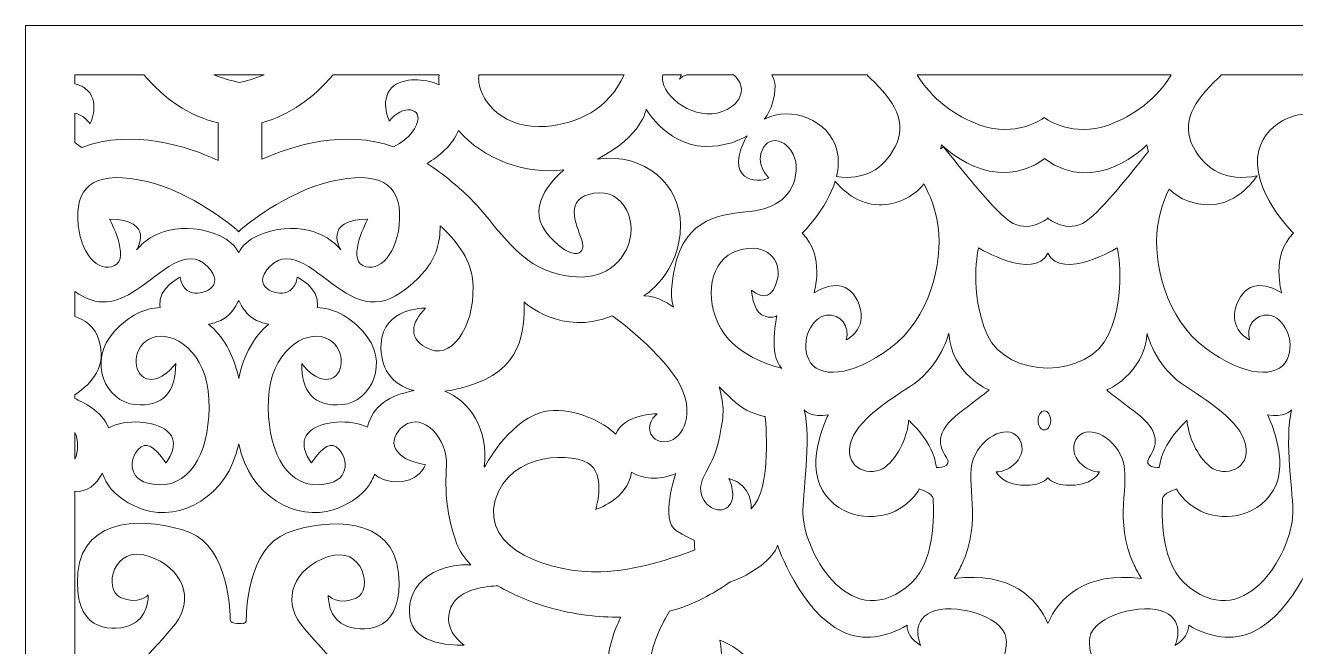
# Model space of a CAD drawing. Header units: centimetres. Extents: x 11.9 to 35.9, y -12.9 to 10.3.
# Drawn here: x 11.9 to 18.74, y 6.97 to 10.31 of the extents above; entities that cross this region are included whole.
import ezdxf

# ---------------------------------------------------------------- set-up
doc = ezdxf.new("R2010")
doc.units = ezdxf.units.CM
doc.header["$MEASUREMENT"] = 0
doc.layers.add('layer 1', color=7, linetype='Continuous')

msp = doc.modelspace()

# ---------------------------------------------------------------- linework, layer by layer
at = {"layer": 'layer 1', "color": 242, "lineweight": 9}
for points, knots in [([(11.89757, 10.312), (11.89757, 10.312), (23.25708, 10.312), (23.25708, 10.312), (23.25708, 10.312), (23.25708, 10.312), (23.25708, -12.93846), (23.25708, -12.93846), (23.25708, -12.93846), (23.25708, -12.93846), (11.89757, -12.93846), (11.89757, -12.93846), (11.89757, -12.93846), (11.89757, -12.93846), (11.89757, 10.312), (11.89757, 10.312)], [0, 0, 0, 0, 0.2, 0.2, 0.2, 0.2, 0.4, 0.4, 0.4, 0.4, 0.6, 0.6, 0.6, 0.6, 1, 1, 1, 1]), ([(12.16329, 10.04628), (12.16329, 10.04628), (12.53603, 10.04628), (12.53603, 10.04628), (12.53603, 10.04628), (12.64604, 9.91672), (12.77666, 9.8262), (12.93523, 9.78711), (12.93523, 9.78711), (12.93523, 9.78711), (12.93523, 9.58543), (12.93523, 9.58543), (12.93523, 9.58543), (12.77065, 9.66095), (12.47483, 9.75902), (12.20217, 9.65487), (12.20217, 9.65487), (12.18966, 9.66222), (12.17633, 9.67115), (12.16329, 9.68177), (12.16329, 9.68177), (12.16329, 9.68177), (12.16329, 9.83996), (12.16329, 9.83996), (12.16329, 9.83996), (12.1915, 9.83354), (12.22274, 9.81464), (12.24655, 9.78239), (12.24655, 9.78239), (12.24655, 9.78239), (12.30636, 9.90967), (12.21961, 9.97328), (12.21961, 9.97328), (12.20468, 9.98426), (12.1853, 9.99246), (12.16329, 9.99765), (12.16329, 9.99765), (12.16329, 9.99765), (12.16329, 10.04628), (12.16329, 10.04628)], [0, 0, 0, 0, 0.0909091, 0.0909091, 0.0909091, 0.0909091, 0.1818182, 0.1818182, 0.1818182, 0.1818182, 0.2727273, 0.2727273, 0.2727273, 0.2727273, 0.3636364, 0.3636364, 0.3636364, 0.3636364, 0.4545455, 0.4545455, 0.4545455, 0.4545455, 0.5454545, 0.5454545, 0.5454545, 0.5454545, 0.6363636, 0.6363636, 0.6363636, 0.6363636, 0.7272727, 0.7272727, 0.7272727, 0.7272727, 0.8181818, 0.8181818, 0.8181818, 0.8181818, 1, 1, 1, 1]), ([(12.91231, 10.04628), (12.91231, 10.04628), (13.18391, 10.04628), (13.18391, 10.04628), (13.18391, 10.04628), (13.1268, 10.02329), (13.08218, 10.01128), (13.05267, 10.00506), (13.05267, 10.00506), (13.0262, 10.00959), (12.97801, 10.0205), (12.91231, 10.04628)], [0, 0, 0, 0, 0.25, 0.25, 0.25, 0.25, 0.5, 0.5, 0.5, 0.5, 1, 1, 1, 1]), ([(13.55459, 10.04628), (13.55459, 10.04628), (14.12597, 10.04628), (14.12597, 10.04628), (14.12597, 10.04628), (14.12425, 10.0295), (14.12398, 10.01176), (14.12539, 9.99305), (14.12539, 9.99305), (14.04201, 10.0307), (13.93637, 10.02645), (13.88441, 9.98832), (13.88441, 9.98832), (13.79765, 9.92467), (13.85747, 9.79738), (13.85747, 9.79738), (13.85747, 9.79738), (13.92332, 9.88647), (14.04595, 9.87379), (14.00408, 9.77703), (14.00408, 9.77703), (13.97752, 9.71564), (13.91966, 9.67781), (13.88089, 9.65837), (13.88089, 9.65837), (13.61784, 9.75415), (13.33508, 9.66492), (13.17026, 9.59128), (13.17026, 9.59128), (13.17026, 9.59128), (13.17026, 9.78842), (13.17026, 9.78842), (13.17026, 9.78842), (13.3222, 9.83008), (13.44811, 9.91982), (13.55459, 10.04628)], [0, 0, 0, 0, 0.1, 0.1, 0.1, 0.1, 0.2, 0.2, 0.2, 0.2, 0.3, 0.3, 0.3, 0.3, 0.4, 0.4, 0.4, 0.4, 0.5, 0.5, 0.5, 0.5, 0.6, 0.6, 0.6, 0.6, 0.7, 0.7, 0.7, 0.7, 0.8, 0.8, 0.8, 0.8, 1, 1, 1, 1]), ([(14.34027, 10.04628), (14.34027, 10.04628), (15.12174, 10.04628), (15.12174, 10.04628), (15.12174, 10.04628), (15.03726, 9.85738), (14.86933, 9.78248), (14.70141, 9.76875), (14.70141, 9.76875), (14.47494, 9.75017), (14.35301, 9.89848), (14.33996, 10.00595), (14.33996, 10.00595), (14.33822, 10.02036), (14.33836, 10.03385), (14.34027, 10.04628)], [0, 0, 0, 0, 0.2, 0.2, 0.2, 0.2, 0.4, 0.4, 0.4, 0.4, 0.6, 0.6, 0.6, 0.6, 1, 1, 1, 1]), ([(15.3298, 10.04628), (15.3298, 10.04628), (15.43137, 10.04628), (15.43137, 10.04628), (15.43137, 10.04628), (15.42737, 10.03872), (15.42346, 10.03085), (15.41966, 10.02265), (15.41966, 10.02265), (15.41966, 10.02265), (15.42848, 10.03387), (15.45741, 10.04628), (15.45741, 10.04628), (15.45741, 10.04628), (15.71192, 10.04628), (15.71192, 10.04628), (15.71192, 10.04628), (15.77132, 9.99954), (15.77324, 9.91011), (15.67734, 9.85959), (15.67734, 9.85959), (15.53857, 9.78647), (15.35357, 9.89892), (15.33047, 10.0086), (15.33047, 10.0086), (15.3281, 10.01984), (15.32811, 10.03244), (15.3298, 10.04628)], [0, 0, 0, 0, 0.125, 0.125, 0.125, 0.125, 0.25, 0.25, 0.25, 0.25, 0.375, 0.375, 0.375, 0.375, 0.5, 0.5, 0.5, 0.5, 0.625, 0.625, 0.625, 0.625, 0.75, 0.75, 0.75, 0.75, 1, 1, 1, 1]), ([(15.91825, 10.04628), (15.91825, 10.04628), (16.43051, 10.04628), (16.43051, 10.04628), (16.43051, 10.04628), (16.43672, 10.03877), (16.44309, 10.03194), (16.44967, 10.0259), (16.44967, 10.0259), (16.57581, 9.90997), (16.65144, 9.78545), (16.58083, 9.65666), (16.58083, 9.65666), (16.51427, 9.53522), (16.41627, 9.47873), (16.26577, 9.49785), (16.26577, 9.49785), (16.2772, 9.54478), (16.27985, 9.59349), (16.26771, 9.64105), (16.26771, 9.64105), (16.22664, 9.80247), (16.0224, 9.88213), (15.87908, 9.8073), (15.87908, 9.8073), (15.91715, 9.8622), (15.93502, 9.92591), (15.93502, 9.98609), (15.93502, 9.98609), (15.93502, 10.00485), (15.92904, 10.02546), (15.91825, 10.04628)], [0, 0, 0, 0, 0.1111111, 0.1111111, 0.1111111, 0.1111111, 0.2222222, 0.2222222, 0.2222222, 0.2222222, 0.3333333, 0.3333333, 0.3333333, 0.3333333, 0.4444444, 0.4444444, 0.4444444, 0.4444444, 0.5555556, 0.5555556, 0.5555556, 0.5555556, 0.6666667, 0.6666667, 0.6666667, 0.6666667, 0.7777778, 0.7777778, 0.7777778, 0.7777778, 1, 1, 1, 1]), ([(16.70105, 10.04628), (16.70105, 10.04628), (18.06813, 10.04628), (18.06813, 10.04628), (18.06813, 10.04628), (17.99407, 9.91934), (17.86561, 9.82392), (17.73059, 9.77587), (17.73059, 9.77587), (17.53881, 9.70762), (17.39987, 9.80484), (17.38527, 9.8157), (17.38527, 9.8157), (17.38527, 9.8157), (17.38397, 9.81572), (17.38397, 9.81572), (17.38397, 9.81572), (17.36958, 9.80508), (17.23056, 9.70759), (17.03862, 9.77587), (17.03862, 9.77587), (16.90358, 9.82392), (16.77509, 9.91934), (16.70105, 10.04628)], [0, 0, 0, 0, 0.1428571, 0.1428571, 0.1428571, 0.1428571, 0.2857143, 0.2857143, 0.2857143, 0.2857143, 0.4285714, 0.4285714, 0.4285714, 0.4285714, 0.5714286, 0.5714286, 0.5714286, 0.5714286, 0.7142857, 0.7142857, 0.7142857, 0.7142857, 1, 1, 1, 1]), ([(18.33867, 10.04628), (18.33867, 10.04628), (18.89062, 10.04628), (18.89062, 10.04628), (18.89062, 10.04628), (18.87984, 10.02545), (18.87385, 10.00485), (18.87385, 9.98609), (18.87385, 9.98609), (18.87385, 9.92591), (18.89172, 9.8622), (18.92984, 9.8073), (18.92984, 9.8073), (18.78648, 9.88213), (18.58228, 9.80247), (18.54115, 9.64105), (18.54115, 9.64105), (18.48703, 9.42845), (18.72775, 9.1934), (18.72775, 9.1934), (18.72775, 9.1934), (18.60306, 9.07366), (18.66382, 8.87228), (18.66382, 8.87228), (18.66382, 8.87228), (18.5775, 8.9267), (18.46883, 8.94032), (18.42086, 8.80701), (18.42086, 8.80701), (18.3729, 8.67366), (18.49118, 8.61924), (18.49118, 8.61924), (18.49118, 8.61924), (18.46883, 8.68728), (18.51994, 8.76348), (18.59667, 8.7526), (18.59667, 8.7526), (18.67343, 8.74172), (18.74054, 8.61654), (18.69258, 8.5131), (18.69258, 8.5131), (18.64463, 8.40978), (18.46238, 8.41791), (18.25138, 8.57571), (18.25138, 8.57571), (18.04039, 8.73353), (17.96912, 9.03485), (17.99527, 9.22755), (17.99527, 9.22755), (18.00597, 9.30667), (18.03133, 9.37639), (18.05757, 9.43115), (18.05757, 9.43115), (18.11685, 9.37416), (18.19137, 9.34662), (18.27403, 9.34662), (18.27403, 9.34662), (18.43386, 9.34662), (18.53138, 9.50213), (18.53138, 9.50213), (18.53138, 9.50213), (18.36491, 9.47205), (18.259, 9.52791), (18.18837, 9.65666), (18.18837, 9.65666), (18.11775, 9.78545), (18.19341, 9.90997), (18.3195, 10.0259), (18.3195, 10.0259), (18.32608, 10.03194), (18.33246, 10.03877), (18.33867, 10.04628)], [0, 0, 0, 0, 0.0526316, 0.0526316, 0.0526316, 0.0526316, 0.1052632, 0.1052632, 0.1052632, 0.1052632, 0.1578947, 0.1578947, 0.1578947, 0.1578947, 0.2105263, 0.2105263, 0.2105263, 0.2105263, 0.2631579, 0.2631579, 0.2631579, 0.2631579, 0.3157895, 0.3157895, 0.3157895, 0.3157895, 0.3684211, 0.3684211, 0.3684211, 0.3684211, 0.4210526, 0.4210526, 0.4210526, 0.4210526, 0.4736842, 0.4736842, 0.4736842, 0.4736842, 0.5263158, 0.5263158, 0.5263158, 0.5263158, 0.5789474, 0.5789474, 0.5789474, 0.5789474, 0.6315789, 0.6315789, 0.6315789, 0.6315789, 0.6842105, 0.6842105, 0.6842105, 0.6842105, 0.7368421, 0.7368421, 0.7368421, 0.7368421, 0.7894737, 0.7894737, 0.7894737, 0.7894737, 0.8421053, 0.8421053, 0.8421053, 0.8421053, 0.8947368, 0.8947368, 0.8947368, 0.8947368, 1, 1, 1, 1]), ([(15.78477, 9.71835), (15.77872, 9.70857), (15.77316, 9.69816), (15.76817, 9.6871), (15.76817, 9.6871), (15.65991, 9.44972), (15.88054, 9.46744), (15.90137, 9.49221), (15.90137, 9.49221), (15.90137, 9.49221), (15.82198, 9.56654), (15.8724, 9.65451), (15.8724, 9.65451), (15.92284, 9.74253), (16.05905, 9.66526), (16.04895, 9.53003), (16.04895, 9.53003), (16.03888, 9.3948), (15.93798, 9.32611), (15.80179, 9.3111), (15.80179, 9.3111), (15.6656, 9.29606), (15.44341, 9.28671), (15.39348, 8.99972), (15.39348, 8.99972), (15.39348, 8.99972), (15.36182, 8.85872), (15.38735, 8.79614), (15.38735, 8.79614), (15.38735, 8.79614), (15.29787, 8.86144), (15.22751, 8.85597), (15.22751, 8.85597), (15.22751, 8.85597), (15.42576, 8.97478), (15.42576, 9.23786), (15.42576, 9.23786), (15.42576, 9.45331), (15.23478, 9.62823), (14.97851, 9.59245), (14.97851, 9.59245), (15.22148, 9.7185), (15.24145, 9.86138), (15.24145, 9.86138), (15.24145, 9.86138), (15.24145, 9.86138), (15.3634, 9.64273), (15.59855, 9.66127), (15.59855, 9.66127), (15.67405, 9.66719), (15.73576, 9.68804), (15.78477, 9.71835)], [0, 0, 0, 0, 0.0714286, 0.0714286, 0.0714286, 0.0714286, 0.1428571, 0.1428571, 0.1428571, 0.1428571, 0.2142857, 0.2142857, 0.2142857, 0.2142857, 0.2857143, 0.2857143, 0.2857143, 0.2857143, 0.3571429, 0.3571429, 0.3571429, 0.3571429, 0.4285714, 0.4285714, 0.4285714, 0.4285714, 0.5, 0.5, 0.5, 0.5, 0.5714286, 0.5714286, 0.5714286, 0.5714286, 0.6428571, 0.6428571, 0.6428571, 0.6428571, 0.7142857, 0.7142857, 0.7142857, 0.7142857, 0.7857143, 0.7857143, 0.7857143, 0.7857143, 0.8571429, 0.8571429, 0.8571429, 0.8571429, 1, 1, 1, 1]), ([(14.23009, 9.74675), (14.36027, 9.59359), (14.59309, 9.50746), (14.7977, 9.53381), (14.7977, 9.53381), (14.77159, 9.51238), (14.58535, 9.35129), (14.69995, 9.20167), (14.69995, 9.20167), (14.82305, 9.04107), (14.92702, 9.06435), (14.89418, 9.15749), (14.89418, 9.15749), (14.86133, 9.25059), (14.79571, 9.38095), (14.95986, 9.40886), (14.95986, 9.40886), (15.12395, 9.43681), (15.20324, 9.24361), (15.13484, 9.10624), (15.13484, 9.10624), (15.0665, 8.96889), (14.92351, 8.92364), (14.73189, 8.98293), (14.73189, 8.98293), (14.5403, 9.04224), (14.41832, 9.25352), (14.30948, 9.3647), (14.30948, 9.3647), (14.23731, 9.43839), (14.14989, 9.51041), (14.06108, 9.56897), (14.06108, 9.56897), (14.12346, 9.60663), (14.19915, 9.66788), (14.23009, 9.74675)], [0, 0, 0, 0, 0.1, 0.1, 0.1, 0.1, 0.2, 0.2, 0.2, 0.2, 0.3, 0.3, 0.3, 0.3, 0.4, 0.4, 0.4, 0.4, 0.5, 0.5, 0.5, 0.5, 0.6, 0.6, 0.6, 0.6, 0.7, 0.7, 0.7, 0.7, 0.8, 0.8, 0.8, 0.8, 1, 1, 1, 1]), ([(16.82703, 9.64751), (16.82887, 9.65461), (16.83055, 9.6618), (16.83213, 9.66915), (16.83213, 9.66915), (16.83213, 9.66915), (17.1077, 9.38954), (17.38762, 9.59546), (17.38762, 9.59546), (17.38762, 9.59546), (17.38766, 9.59385), (17.38766, 9.59385), (17.38766, 9.59385), (17.66789, 9.38675), (17.93704, 9.66915), (17.93704, 9.66915), (17.93704, 9.66915), (17.93975, 9.65681), (17.94269, 9.64488), (17.94587, 9.63327), (17.94587, 9.63327), (17.88991, 9.5617), (17.72276, 9.35148), (17.62943, 9.27205), (17.62943, 9.27205), (17.52706, 9.18493), (17.42465, 9.25839), (17.40599, 9.27326), (17.40599, 9.27326), (17.40599, 9.27326), (17.40592, 9.27577), (17.40592, 9.27577), (17.40592, 9.27577), (17.40592, 9.27577), (17.40539, 9.2753), (17.40443, 9.2745), (17.40443, 9.2745), (17.40348, 9.2753), (17.40296, 9.27577), (17.40296, 9.27577), (17.40296, 9.27577), (17.40296, 9.27577), (17.40293, 9.27326), (17.40293, 9.27326), (17.40293, 9.27326), (17.38426, 9.2584), (17.28187, 9.1849), (17.17944, 9.27205), (17.17944, 9.27205), (17.06624, 9.36845), (16.84413, 9.65753), (16.84413, 9.65753), (16.84413, 9.65753), (16.84413, 9.65753), (16.82703, 9.64751), (16.82703, 9.64751)], [0, 0, 0, 0, 0.0666667, 0.0666667, 0.0666667, 0.0666667, 0.1333333, 0.1333333, 0.1333333, 0.1333333, 0.2, 0.2, 0.2, 0.2, 0.2666667, 0.2666667, 0.2666667, 0.2666667, 0.3333333, 0.3333333, 0.3333333, 0.3333333, 0.4, 0.4, 0.4, 0.4, 0.4666667, 0.4666667, 0.4666667, 0.4666667, 0.5333333, 0.5333333, 0.5333333, 0.5333333, 0.6, 0.6, 0.6, 0.6, 0.6666667, 0.6666667, 0.6666667, 0.6666667, 0.7333333, 0.7333333, 0.7333333, 0.7333333, 0.8, 0.8, 0.8, 0.8, 0.8666667, 0.8666667, 0.8666667, 0.8666667, 1, 1, 1, 1]), ([(13.0463, 9.08889), (13.06702, 9.12646), (13.09958, 9.15841), (13.14679, 9.17913), (13.14679, 9.17913), (13.34498, 9.26633), (13.52341, 9.19884), (13.59608, 9.10323), (13.59608, 9.10323), (13.59608, 9.10323), (13.49365, 9.26633), (13.74143, 9.26911), (13.74143, 9.26911), (13.74143, 9.26911), (13.6291, 9.06109), (13.71502, 9.01892), (13.71502, 9.01892), (13.80087, 8.97672), (13.90661, 9.08357), (13.91322, 9.27192), (13.91322, 9.27192), (13.91985, 9.46032), (13.80087, 9.5334), (13.53991, 9.47153), (13.53991, 9.47153), (13.29907, 9.41446), (13.08074, 9.23288), (13.04847, 9.2052), (13.04847, 9.2052), (13.04847, 9.2052), (13.04823, 9.20167), (13.04823, 9.20167), (13.04823, 9.20167), (13.04823, 9.20167), (13.04756, 9.20225), (13.0463, 9.20336), (13.0463, 9.20336), (13.04503, 9.20225), (13.04436, 9.20167), (13.04436, 9.20167), (13.04436, 9.20167), (13.04436, 9.20167), (13.04419, 9.2052), (13.04419, 9.2052), (13.04419, 9.2052), (13.01202, 9.2328), (12.79365, 9.41443), (12.55273, 9.47153), (12.55273, 9.47153), (12.29175, 9.5334), (12.17281, 9.46032), (12.1794, 9.27192), (12.1794, 9.27192), (12.18603, 9.08357), (12.29175, 8.97672), (12.37765, 9.01892), (12.37765, 9.01892), (12.46352, 9.06109), (12.35119, 9.26911), (12.35119, 9.26911), (12.35119, 9.26911), (12.59898, 9.26633), (12.49653, 9.10323), (12.49653, 9.10323), (12.49653, 9.10323), (12.56923, 9.19884), (12.74764, 9.26633), (12.94585, 9.17913), (12.94585, 9.17913), (12.99304, 9.15841), (13.02561, 9.12646), (13.0463, 9.08889)], [0, 0, 0, 0, 0.0526316, 0.0526316, 0.0526316, 0.0526316, 0.1052632, 0.1052632, 0.1052632, 0.1052632, 0.1578947, 0.1578947, 0.1578947, 0.1578947, 0.2105263, 0.2105263, 0.2105263, 0.2105263, 0.2631579, 0.2631579, 0.2631579, 0.2631579, 0.3157895, 0.3157895, 0.3157895, 0.3157895, 0.3684211, 0.3684211, 0.3684211, 0.3684211, 0.4210526, 0.4210526, 0.4210526, 0.4210526, 0.4736842, 0.4736842, 0.4736842, 0.4736842, 0.5263158, 0.5263158, 0.5263158, 0.5263158, 0.5789474, 0.5789474, 0.5789474, 0.5789474, 0.6315789, 0.6315789, 0.6315789, 0.6315789, 0.6842105, 0.6842105, 0.6842105, 0.6842105, 0.7368421, 0.7368421, 0.7368421, 0.7368421, 0.7894737, 0.7894737, 0.7894737, 0.7894737, 0.8421053, 0.8421053, 0.8421053, 0.8421053, 0.8947368, 0.8947368, 0.8947368, 0.8947368, 1, 1, 1, 1]), ([(16.25905, 9.47355), (16.2959, 9.42867), (16.37905, 9.34662), (16.49514, 9.34662), (16.49514, 9.34662), (16.59031, 9.34662), (16.67459, 9.38313), (16.73731, 9.4589), (16.73731, 9.4589), (16.76805, 9.40092), (16.80102, 9.32075), (16.81364, 9.22755), (16.81364, 9.22755), (16.83978, 9.03485), (16.76851, 8.73353), (16.55747, 8.57571), (16.55747, 8.57571), (16.34648, 8.41791), (16.16424, 8.40978), (16.11626, 8.5131), (16.11626, 8.5131), (16.06834, 8.61654), (16.13547, 8.74172), (16.2122, 8.7526), (16.2122, 8.7526), (16.28894, 8.76348), (16.3401, 8.68728), (16.3177, 8.61924), (16.3177, 8.61924), (16.3177, 8.61924), (16.43599, 8.67366), (16.38801, 8.80701), (16.38801, 8.80701), (16.3401, 8.94032), (16.2314, 8.9267), (16.14509, 8.87228), (16.14509, 8.87228), (16.14509, 8.87228), (16.2058, 9.07366), (16.08111, 9.1934), (16.08111, 9.1934), (16.08111, 9.1934), (16.21202, 9.32123), (16.25905, 9.47355)], [0, 0, 0, 0, 0.0833333, 0.0833333, 0.0833333, 0.0833333, 0.1666667, 0.1666667, 0.1666667, 0.1666667, 0.25, 0.25, 0.25, 0.25, 0.3333333, 0.3333333, 0.3333333, 0.3333333, 0.4166667, 0.4166667, 0.4166667, 0.4166667, 0.5, 0.5, 0.5, 0.5, 0.5833333, 0.5833333, 0.5833333, 0.5833333, 0.6666667, 0.6666667, 0.6666667, 0.6666667, 0.75, 0.75, 0.75, 0.75, 0.8333333, 0.8333333, 0.8333333, 0.8333333, 1, 1, 1, 1]), ([(14.13191, 9.23267), (14.21074, 9.16097), (14.29214, 9.06167), (14.3051, 8.94959), (14.3051, 8.94959), (14.33124, 8.7235), (14.2093, 8.51594), (14.07864, 8.56781), (14.07864, 8.56781), (13.94798, 8.61971), (13.97849, 8.71608), (14.05251, 8.79024), (14.05251, 8.79024), (14.05251, 8.79024), (13.82171, 8.79392), (13.81298, 8.59749), (13.81298, 8.59749), (13.80743, 8.47208), (13.86622, 8.37632), (13.99094, 8.34654), (13.99094, 8.34654), (13.85608, 8.31872), (13.7707, 8.26868), (13.73966, 8.14949), (13.73966, 8.14949), (13.64613, 8.19456), (13.49792, 8.18347), (13.431, 8.12836), (13.431, 8.12836), (13.35286, 8.06391), (13.43857, 7.95664), (13.43857, 7.95664), (13.43857, 7.95664), (13.50416, 8.0532), (13.54448, 8.0725), (13.58738, 8.02962), (13.58738, 8.02962), (13.63025, 7.98669), (13.66063, 7.84442), (13.4752, 7.83919), (13.4752, 7.83919), (13.28978, 7.83389), (13.19707, 8.04433), (13.20632, 8.29943), (13.20632, 8.29943), (13.2156, 8.55462), (13.40105, 8.67298), (13.51231, 8.63087), (13.51231, 8.63087), (13.62357, 8.58878), (13.62049, 8.43624), (13.54322, 8.4099), (13.54322, 8.4099), (13.46594, 8.38364), (13.38561, 8.49149), (13.38561, 8.49149), (13.38561, 8.49149), (13.38251, 8.34418), (13.45049, 8.25475), (13.60504, 8.27056), (13.60504, 8.27056), (13.75954, 8.28631), (13.8677, 8.49938), (13.71321, 8.66771), (13.71321, 8.66771), (13.63632, 8.75145), (13.55179, 8.78896), (13.46909, 8.79387), (13.46909, 8.79387), (13.46974, 8.79669), (13.47025, 8.79948), (13.47054, 8.80237), (13.47054, 8.80237), (13.48046, 8.90082), (13.36152, 8.95699), (13.36152, 8.95699), (13.36152, 8.95699), (13.36152, 8.95699), (13.35822, 8.89797), (13.30536, 8.87551), (13.30536, 8.87551), (13.2525, 8.85298), (13.10383, 8.90361), (13.21616, 9.01609), (13.21616, 9.01609), (13.3285, 9.12853), (13.46021, 8.97922), (13.59959, 8.88656), (13.59959, 8.88656), (13.73894, 8.79392), (13.86522, 8.78277), (14.04816, 8.99035), (14.04816, 8.99035), (14.10963, 9.06016), (14.1308, 9.14748), (14.13191, 9.23267)], [0, 0, 0, 0, 0.04, 0.04, 0.04, 0.04, 0.08, 0.08, 0.08, 0.08, 0.12, 0.12, 0.12, 0.12, 0.16, 0.16, 0.16, 0.16, 0.2, 0.2, 0.2, 0.2, 0.24, 0.24, 0.24, 0.24, 0.28, 0.28, 0.28, 0.28, 0.32, 0.32, 0.32, 0.32, 0.36, 0.36, 0.36, 0.36, 0.4, 0.4, 0.4, 0.4, 0.44, 0.44, 0.44, 0.44, 0.48, 0.48, 0.48, 0.48, 0.52, 0.52, 0.52, 0.52, 0.56, 0.56, 0.56, 0.56, 0.6, 0.6, 0.6, 0.6, 0.64, 0.64, 0.64, 0.64, 0.68, 0.68, 0.68, 0.68, 0.72, 0.72, 0.72, 0.72, 0.76, 0.76, 0.76, 0.76, 0.8, 0.8, 0.8, 0.8, 0.84, 0.84, 0.84, 0.84, 0.88, 0.88, 0.88, 0.88, 0.92, 0.92, 0.92, 0.92, 1, 1, 1, 1]), ([(12.16329, 8.30281), (12.16329, 8.30281), (12.16329, 8.32335), (12.16329, 8.32335), (12.16329, 8.32335), (12.25832, 8.38749), (12.33709, 8.47467), (12.29365, 8.61792), (12.29365, 8.61792), (12.27068, 8.69368), (12.21438, 8.72901), (12.16329, 8.74535), (12.16329, 8.74535), (12.16329, 8.74535), (12.16329, 8.87971), (12.16329, 8.87971), (12.16329, 8.87971), (12.28657, 8.79238), (12.38597, 8.81537), (12.49305, 8.88656), (12.49305, 8.88656), (12.63243, 8.97922), (12.76416, 9.12853), (12.87645, 9.01609), (12.87645, 9.01609), (12.9888, 8.90361), (12.8401, 8.85298), (12.78726, 8.87551), (12.78726, 8.87551), (12.73444, 8.89797), (12.73112, 8.95699), (12.73112, 8.95699), (12.73112, 8.95699), (12.73112, 8.95699), (12.61219, 8.90082), (12.62209, 8.80237), (12.62209, 8.80237), (12.62239, 8.79948), (12.62287, 8.79669), (12.62352, 8.79387), (12.62352, 8.79387), (12.54088, 8.78896), (12.45631, 8.75145), (12.37944, 8.66771), (12.37944, 8.66771), (12.22494, 8.49938), (12.33307, 8.28631), (12.48762, 8.27056), (12.48762, 8.27056), (12.64214, 8.25475), (12.71011, 8.34418), (12.70702, 8.49149), (12.70702, 8.49149), (12.70702, 8.49149), (12.62669, 8.38364), (12.54942, 8.4099), (12.54942, 8.4099), (12.47216, 8.43624), (12.46906, 8.58878), (12.58034, 8.63087), (12.58034, 8.63087), (12.69159, 8.67298), (12.87701, 8.55462), (12.88629, 8.29943), (12.88629, 8.29943), (12.89556, 8.04433), (12.80285, 7.83389), (12.61739, 7.83919), (12.61739, 7.83919), (12.43196, 7.84442), (12.46238, 7.98669), (12.50527, 8.02962), (12.50527, 8.02962), (12.5481, 8.0725), (12.58846, 8.0532), (12.65407, 7.95664), (12.65407, 7.95664), (12.65407, 7.95664), (12.73982, 8.06391), (12.66162, 8.12836), (12.66162, 8.12836), (12.59308, 8.18481), (12.43913, 8.19506), (12.34617, 8.14602), (12.34617, 8.14602), (12.30892, 8.23661), (12.20693, 8.2855), (12.16329, 8.30281)], [0, 0, 0, 0, 0.0434783, 0.0434783, 0.0434783, 0.0434783, 0.0869565, 0.0869565, 0.0869565, 0.0869565, 0.1304348, 0.1304348, 0.1304348, 0.1304348, 0.173913, 0.173913, 0.173913, 0.173913, 0.2173913, 0.2173913, 0.2173913, 0.2173913, 0.2608696, 0.2608696, 0.2608696, 0.2608696, 0.3043478, 0.3043478, 0.3043478, 0.3043478, 0.3478261, 0.3478261, 0.3478261, 0.3478261, 0.3913043, 0.3913043, 0.3913043, 0.3913043, 0.4347826, 0.4347826, 0.4347826, 0.4347826, 0.4782609, 0.4782609, 0.4782609, 0.4782609, 0.5217391, 0.5217391, 0.5217391, 0.5217391, 0.5652174, 0.5652174, 0.5652174, 0.5652174, 0.6086957, 0.6086957, 0.6086957, 0.6086957, 0.6521739, 0.6521739, 0.6521739, 0.6521739, 0.6956522, 0.6956522, 0.6956522, 0.6956522, 0.7391304, 0.7391304, 0.7391304, 0.7391304, 0.7826087, 0.7826087, 0.7826087, 0.7826087, 0.826087, 0.826087, 0.826087, 0.826087, 0.8695652, 0.8695652, 0.8695652, 0.8695652, 0.9130435, 0.9130435, 0.9130435, 0.9130435, 1, 1, 1, 1]), ([(15.94523, 8.74859), (15.94523, 8.74859), (15.89739, 8.53728), (15.97219, 8.46599), (15.97219, 8.46599), (15.97219, 8.46599), (15.73588, 8.51693), (15.64317, 8.67986), (15.64317, 8.67986), (15.55039, 8.84278), (15.58034, 9.05153), (15.73588, 9.09992), (15.73588, 9.09992), (15.89139, 9.14825), (15.97219, 9.04644), (15.94825, 8.94715), (15.94825, 8.94715), (15.9243, 8.84784), (15.87643, 8.83517), (15.80761, 8.88607), (15.80761, 8.88607), (15.80761, 8.88607), (15.81663, 8.77916), (15.86446, 8.75368), (15.86446, 8.75368), (15.91233, 8.72824), (15.94523, 8.74859), (15.94523, 8.74859)], [0, 0, 0, 0, 0.125, 0.125, 0.125, 0.125, 0.25, 0.25, 0.25, 0.25, 0.375, 0.375, 0.375, 0.375, 0.5, 0.5, 0.5, 0.5, 0.625, 0.625, 0.625, 0.625, 0.75, 0.75, 0.75, 0.75, 1, 1, 1, 1]), ([(17.73137, 8.64829), (17.83259, 8.87505), (17.77823, 9.11449), (17.77823, 9.11449), (17.77823, 9.11449), (17.77823, 9.11449), (17.48084, 8.9352), (17.40443, 9.08536), (17.40443, 9.08536), (17.32804, 8.9352), (17.03066, 9.11449), (17.03066, 9.11449), (17.03066, 9.11449), (17.03066, 9.11449), (16.97631, 8.87505), (17.07754, 8.64829), (17.07754, 8.64829), (17.18533, 8.40684), (17.62399, 8.40781), (17.73137, 8.64829)], [0, 0, 0, 0, 0.1666667, 0.1666667, 0.1666667, 0.1666667, 0.3333333, 0.3333333, 0.3333333, 0.3333333, 0.5, 0.5, 0.5, 0.5, 0.6666667, 0.6666667, 0.6666667, 0.6666667, 1, 1, 1, 1]), ([(13.0463, 8.41133), (13.07347, 8.54435), (13.13295, 8.64188), (13.20816, 8.70345), (13.20816, 8.70345), (13.17723, 8.70917), (13.14811, 8.71944), (13.12366, 8.73491), (13.12366, 8.73491), (13.09246, 8.75463), (13.06538, 8.7897), (13.0463, 8.83207), (13.0463, 8.83207), (13.02724, 8.7897), (13.00016, 8.75463), (12.96898, 8.73491), (12.96898, 8.73491), (12.94453, 8.71944), (12.91539, 8.70917), (12.88449, 8.70345), (12.88449, 8.70345), (12.95966, 8.64188), (13.01912, 8.54435), (13.0463, 8.41133)], [0, 0, 0, 0, 0.1428571, 0.1428571, 0.1428571, 0.1428571, 0.2857143, 0.2857143, 0.2857143, 0.2857143, 0.4285714, 0.4285714, 0.4285714, 0.4285714, 0.5714286, 0.5714286, 0.5714286, 0.5714286, 0.7142857, 0.7142857, 0.7142857, 0.7142857, 1, 1, 1, 1]), ([(14.15617, 8.3424), (14.19051, 8.3471), (14.22746, 8.3549), (14.26704, 8.36615), (14.26704, 8.36615), (14.58062, 8.4551), (14.58383, 8.66793), (14.58383, 8.82357), (14.58383, 8.82357), (14.58383, 8.82357), (14.78416, 8.63452), (15.05856, 8.74942), (15.05856, 8.74942), (15.05856, 8.74942), (15.34265, 8.54196), (15.42702, 8.3689), (15.42702, 8.3689), (15.51144, 8.19588), (15.42152, 8.07074), (15.3401, 8.07074), (15.3401, 8.07074), (15.25872, 8.07074), (15.22759, 8.1584), (15.29939, 8.22149), (15.29939, 8.22149), (15.29939, 8.22149), (15.11688, 8.21972), (15.07759, 8.11231), (15.07759, 8.11231), (14.97054, 8.21035), (14.78862, 8.26605), (14.66902, 8.22727), (14.66902, 8.22727), (14.49417, 8.17055), (14.3693, 7.9332), (14.3693, 7.9332), (14.3693, 7.9332), (14.39492, 8.13801), (14.28709, 8.2944), (14.15617, 8.3424)], [0, 0, 0, 0, 0.0909091, 0.0909091, 0.0909091, 0.0909091, 0.1818182, 0.1818182, 0.1818182, 0.1818182, 0.2727273, 0.2727273, 0.2727273, 0.2727273, 0.3636364, 0.3636364, 0.3636364, 0.3636364, 0.4545455, 0.4545455, 0.4545455, 0.4545455, 0.5454545, 0.5454545, 0.5454545, 0.5454545, 0.6363636, 0.6363636, 0.6363636, 0.6363636, 0.7272727, 0.7272727, 0.7272727, 0.7272727, 0.8181818, 0.8181818, 0.8181818, 0.8181818, 1, 1, 1, 1]), ([(17.08801, 8.34913), (17.08801, 8.34913), (16.88768, 8.43066), (16.87026, 8.65306), (16.87026, 8.65306), (16.87026, 8.65306), (16.82734, 8.48323), (16.68538, 8.38525), (16.68538, 8.38525), (16.54342, 8.28731), (16.3708, 8.18934), (16.3401, 8.0555), (16.3401, 8.0555), (16.30941, 7.92162), (16.45518, 7.87914), (16.52805, 7.93469), (16.52805, 7.93469), (16.60097, 7.99016), (16.65082, 8.10771), (16.65468, 8.18605), (16.65468, 8.18605), (16.65468, 8.18605), (16.78896, 8.07182), (16.80433, 7.93139), (16.80433, 7.93139), (16.80433, 7.93139), (16.89639, 7.93139), (16.85801, 7.9869), (16.85801, 7.9869), (16.81966, 8.04243), (16.78896, 8.12077), (16.93094, 8.22852), (16.93094, 8.22852), (17.07284, 8.33629), (17.08801, 8.34913), (17.08801, 8.34913)], [0, 0, 0, 0, 0.1, 0.1, 0.1, 0.1, 0.2, 0.2, 0.2, 0.2, 0.3, 0.3, 0.3, 0.3, 0.4, 0.4, 0.4, 0.4, 0.5, 0.5, 0.5, 0.5, 0.6, 0.6, 0.6, 0.6, 0.7, 0.7, 0.7, 0.7, 0.8, 0.8, 0.8, 0.8, 1, 1, 1, 1]), ([(17.72088, 8.34913), (17.72088, 8.34913), (17.92124, 8.43066), (17.93863, 8.65306), (17.93863, 8.65306), (17.93863, 8.65306), (17.98161, 8.48323), (18.12354, 8.38525), (18.12354, 8.38525), (18.26549, 8.28731), (18.43814, 8.18934), (18.46883, 8.0555), (18.46883, 8.0555), (18.4995, 7.92162), (18.35372, 7.87914), (18.28082, 7.93469), (18.28082, 7.93469), (18.20794, 7.99016), (18.15806, 8.10771), (18.15421, 8.18605), (18.15421, 8.18605), (18.15421, 8.18605), (18.01992, 8.07182), (18.00458, 7.93139), (18.00458, 7.93139), (18.00458, 7.93139), (17.9125, 7.93139), (17.95089, 7.9869), (17.95089, 7.9869), (17.98924, 8.04243), (18.01992, 8.12077), (17.878, 8.22852), (17.878, 8.22852), (17.73606, 8.33629), (17.72088, 8.34913), (17.72088, 8.34913)], [0, 0, 0, 0, 0.1, 0.1, 0.1, 0.1, 0.2, 0.2, 0.2, 0.2, 0.3, 0.3, 0.3, 0.3, 0.4, 0.4, 0.4, 0.4, 0.5, 0.5, 0.5, 0.5, 0.6, 0.6, 0.6, 0.6, 0.7, 0.7, 0.7, 0.7, 0.8, 0.8, 0.8, 0.8, 1, 1, 1, 1]), ([(15.88225, 8.20595), (15.88225, 8.20595), (15.92213, 7.81177), (15.80635, 7.70982), (15.80635, 7.70982), (15.80635, 7.70982), (15.81722, 7.8396), (15.68695, 7.87311), (15.68695, 7.87311), (15.68695, 7.87311), (15.73613, 7.76637), (15.68204, 7.72034), (15.68204, 7.72034), (15.62798, 7.67434), (15.54192, 7.73079), (15.53455, 7.80613), (15.53455, 7.80613), (15.52715, 7.88142), (15.60582, 7.94631), (15.63285, 8.08021), (15.63285, 8.08021), (15.65995, 8.21411), (15.66409, 8.25728), (15.63419, 8.36677), (15.63419, 8.36677), (15.63419, 8.36677), (15.71494, 8.28276), (15.76279, 8.25221), (15.76279, 8.25221), (15.81064, 8.22165), (15.88225, 8.20595), (15.88225, 8.20595)], [0, 0, 0, 0, 0.1111111, 0.1111111, 0.1111111, 0.1111111, 0.2222222, 0.2222222, 0.2222222, 0.2222222, 0.3333333, 0.3333333, 0.3333333, 0.3333333, 0.4444444, 0.4444444, 0.4444444, 0.4444444, 0.5555556, 0.5555556, 0.5555556, 0.5555556, 0.6666667, 0.6666667, 0.6666667, 0.6666667, 0.7777778, 0.7777778, 0.7777778, 0.7777778, 1, 1, 1, 1]), ([(12.16329, 6.78386), (12.16329, 6.78386), (12.16329, 7.80465), (12.16329, 7.80465), (12.16329, 7.80465), (12.22733, 7.79621), (12.27875, 7.84083), (12.31296, 7.90133), (12.31296, 7.90133), (12.32061, 7.87391), (12.36172, 7.76241), (12.53703, 7.70498), (12.53703, 7.70498), (12.72886, 7.64221), (12.98832, 7.77133), (13.0463, 8.06028), (13.0463, 8.06028), (13.10427, 7.77133), (13.36379, 7.64221), (13.55556, 7.70498), (13.55556, 7.70498), (13.72142, 7.75931), (13.76724, 7.86201), (13.77815, 7.89618), (13.77815, 7.89618), (13.80425, 7.87278), (13.84024, 7.85901), (13.88634, 7.85523), (13.88634, 7.85523), (14.01539, 7.84456), (14.05288, 7.94736), (14.05288, 7.94736), (14.05288, 7.94736), (13.88214, 7.97215), (13.83222, 8.07845), (13.9363, 8.15641), (13.9363, 8.15641), (14.0404, 8.23433), (14.1736, 8.08199), (14.16532, 7.94379), (14.16532, 7.94379), (14.15696, 7.80562), (14.16532, 7.67098), (14.21938, 7.52566), (14.21938, 7.52566), (14.23445, 7.4853), (14.26079, 7.446), (14.29627, 7.40877), (14.29627, 7.40877), (14.02983, 7.41343), (13.93528, 7.2355), (13.97368, 7.10152), (13.97368, 7.10152), (14.01361, 6.96221), (14.26113, 6.9758), (14.26113, 6.9758), (14.26113, 6.9758), (14.26113, 6.9758), (14.13739, 7.05738), (14.18932, 7.17968), (14.18932, 7.17968), (14.23325, 7.2832), (14.3942, 7.29429), (14.44281, 7.29522), (14.44281, 7.29522), (14.5221, 7.24807), (14.61657, 7.208), (14.71897, 7.17847), (14.71897, 7.17847), (14.8513, 7.14026), (14.98257, 7.12485), (15.10471, 7.12686), (15.10471, 7.12686), (15.06936, 7.05619), (15.02631, 6.94497), (15.03487, 6.83469), (15.03487, 6.83469), (15.04067, 6.7594), (15.08446, 6.6801), (15.15247, 6.61791), (15.15247, 6.61791), (14.98029, 6.74817), (14.78077, 6.7572), (14.6448, 6.69112), (14.6448, 6.69112), (14.58593, 6.66249), (14.5506, 6.62351), (14.53181, 6.58196), (14.53181, 6.58196), (14.4483, 6.69404), (14.254, 6.82047), (14.06536, 6.81463), (14.06536, 6.81463), (13.83637, 6.80753), (13.74061, 6.59494), (13.74061, 6.59494), (13.74061, 6.59494), (13.69901, 6.77209), (13.48669, 6.9528), (13.38258, 7.08746), (13.38258, 7.08746), (13.27849, 7.22209), (13.34094, 7.38864), (13.52832, 7.45246), (13.52832, 7.45246), (13.71566, 7.51623), (13.77396, 7.27173), (13.6782, 7.22916), (13.6782, 7.22916), (13.58248, 7.18666), (13.52832, 7.24338), (13.52832, 7.24338), (13.52832, 7.24338), (13.52832, 7.24338), (13.52416, 7.11225), (13.63239, 7.07683), (13.63239, 7.07683), (13.74061, 7.04139), (13.9363, 7.05556), (13.90716, 7.36385), (13.90716, 7.36385), (13.878, 7.67213), (13.52416, 7.66145), (13.30763, 7.57997), (13.30763, 7.57997), (13.09114, 7.49849), (13.08698, 7.13703), (13.08698, 7.10872), (13.08698, 7.10872), (13.08698, 7.09995), (13.08017, 7.09489), (13.07079, 7.0921), (13.07079, 7.0921), (13.07079, 7.0921), (13.07146, 7.0944), (13.07146, 7.0944), (13.07146, 7.0944), (13.07146, 7.0944), (13.00067, 7.08375), (13.00067, 7.11213), (13.00067, 7.11213), (13.00067, 7.14044), (12.99652, 7.50187), (12.78003, 7.58337), (12.78003, 7.58337), (12.56356, 7.66487), (12.20966, 7.67554), (12.1805, 7.36724), (12.1805, 7.36724), (12.15136, 7.05897), (12.34703, 7.0448), (12.45529, 7.08025), (12.45529, 7.08025), (12.56356, 7.11566), (12.55936, 7.24675), (12.55936, 7.24675), (12.55936, 7.24675), (12.55936, 7.24675), (12.50525, 7.19006), (12.4095, 7.23259), (12.4095, 7.23259), (12.31376, 7.2751), (12.37206, 7.51959), (12.55936, 7.4558), (12.55936, 7.4558), (12.74673, 7.39204), (12.80916, 7.22551), (12.70509, 7.09086), (12.70509, 7.09086), (12.60102, 6.95617), (12.38867, 6.7755), (12.34703, 6.59832), (12.34703, 6.59832), (12.34703, 6.59832), (12.29133, 6.72202), (12.16329, 6.78386)], [0, 0, 0, 0, 0.0222222, 0.0222222, 0.0222222, 0.0222222, 0.0444444, 0.0444444, 0.0444444, 0.0444444, 0.0666667, 0.0666667, 0.0666667, 0.0666667, 0.0888889, 0.0888889, 0.0888889, 0.0888889, 0.1111111, 0.1111111, 0.1111111, 0.1111111, 0.1333333, 0.1333333, 0.1333333, 0.1333333, 0.1555556, 0.1555556, 0.1555556, 0.1555556, 0.1777778, 0.1777778, 0.1777778, 0.1777778, 0.2, 0.2, 0.2, 0.2, 0.2222222, 0.2222222, 0.2222222, 0.2222222, 0.2444444, 0.2444444, 0.2444444, 0.2444444, 0.2666667, 0.2666667, 0.2666667, 0.2666667, 0.2888889, 0.2888889, 0.2888889, 0.2888889, 0.3111111, 0.3111111, 0.3111111, 0.3111111, 0.3333333, 0.3333333, 0.3333333, 0.3333333, 0.3555556, 0.3555556, 0.3555556, 0.3555556, 0.3777778, 0.3777778, 0.3777778, 0.3777778, 0.4, 0.4, 0.4, 0.4, 0.4222222, 0.4222222, 0.4222222, 0.4222222, 0.4444444, 0.4444444, 0.4444444, 0.4444444, 0.4666667, 0.4666667, 0.4666667, 0.4666667, 0.4888889, 0.4888889, 0.4888889, 0.4888889, 0.5111111, 0.5111111, 0.5111111, 0.5111111, 0.5333333, 0.5333333, 0.5333333, 0.5333333, 0.5555556, 0.5555556, 0.5555556, 0.5555556, 0.5777778, 0.5777778, 0.5777778, 0.5777778, 0.6, 0.6, 0.6, 0.6, 0.6222222, 0.6222222, 0.6222222, 0.6222222, 0.6444444, 0.6444444, 0.6444444, 0.6444444, 0.6666667, 0.6666667, 0.6666667, 0.6666667, 0.6888889, 0.6888889, 0.6888889, 0.6888889, 0.7111111, 0.7111111, 0.7111111, 0.7111111, 0.7333333, 0.7333333, 0.7333333, 0.7333333, 0.7555556, 0.7555556, 0.7555556, 0.7555556, 0.7777778, 0.7777778, 0.7777778, 0.7777778, 0.8, 0.8, 0.8, 0.8, 0.8222222, 0.8222222, 0.8222222, 0.8222222, 0.8444444, 0.8444444, 0.8444444, 0.8444444, 0.8666667, 0.8666667, 0.8666667, 0.8666667, 0.8888889, 0.8888889, 0.8888889, 0.8888889, 0.9111111, 0.9111111, 0.9111111, 0.9111111, 0.9333333, 0.9333333, 0.9333333, 0.9333333, 0.9555556, 0.9555556, 0.9555556, 0.9555556, 1, 1, 1, 1]), ([(16.78673, 7.76517), (16.78681, 7.73851), (16.8105, 7.44082), (16.6704, 7.31213), (16.6704, 7.31213), (16.35561, 7.02296), (16.0945, 7.45503), (16.08479, 7.68605), (16.08479, 7.68605), (16.08143, 7.76765), (16.13274, 8.08825), (16.09168, 8.24271), (16.09168, 8.24271), (16.09168, 8.24271), (16.13618, 8.19608), (16.22181, 8.21647), (16.22181, 8.21647), (16.22181, 8.21647), (16.09506, 7.96876), (16.19095, 7.80845), (16.19095, 7.80845), (16.28686, 7.64816), (16.48202, 7.64816), (16.58132, 7.69769), (16.58132, 7.69769), (16.68068, 7.74724), (16.71147, 7.8172), (16.71147, 7.8172), (16.71147, 7.8172), (16.71147, 7.8172), (16.78668, 7.79185), (16.78673, 7.76517)], [0, 0, 0, 0, 0.1111111, 0.1111111, 0.1111111, 0.1111111, 0.2222222, 0.2222222, 0.2222222, 0.2222222, 0.3333333, 0.3333333, 0.3333333, 0.3333333, 0.4444444, 0.4444444, 0.4444444, 0.4444444, 0.5555556, 0.5555556, 0.5555556, 0.5555556, 0.6666667, 0.6666667, 0.6666667, 0.6666667, 0.7777778, 0.7777778, 0.7777778, 0.7777778, 1, 1, 1, 1]), ([(17.3857, 8.23699), (17.40455, 8.23699), (17.41993, 8.21388), (17.41993, 8.18553), (17.41993, 8.18553), (17.41993, 8.15723), (17.40455, 8.13415), (17.3857, 8.13415), (17.3857, 8.13415), (17.36684, 8.13415), (17.35149, 8.15723), (17.35149, 8.18553), (17.35149, 8.18553), (17.35149, 8.21388), (17.36684, 8.23699), (17.3857, 8.23699)], [0, 0, 0, 0, 0.2, 0.2, 0.2, 0.2, 0.4, 0.4, 0.4, 0.4, 0.6, 0.6, 0.6, 0.6, 1, 1, 1, 1]), ([(18.02214, 7.76517), (18.02209, 7.73851), (17.99841, 7.44082), (18.13848, 7.31213), (18.13848, 7.31213), (18.45329, 7.02296), (18.71439, 7.45503), (18.7241, 7.68605), (18.7241, 7.68605), (18.72752, 7.76765), (18.67617, 8.08825), (18.71725, 8.24271), (18.71725, 8.24271), (18.71725, 8.24271), (18.67277, 8.19608), (18.58712, 8.21647), (18.58712, 8.21647), (18.58712, 8.21647), (18.71381, 7.96876), (18.61792, 7.80845), (18.61792, 7.80845), (18.52207, 7.64816), (18.32686, 7.64816), (18.22755, 7.69769), (18.22755, 7.69769), (18.12822, 7.74724), (18.0974, 7.8172), (18.0974, 7.8172), (18.0974, 7.8172), (18.0974, 7.8172), (18.02221, 7.79185), (18.02214, 7.76517)], [0, 0, 0, 0, 0.1111111, 0.1111111, 0.1111111, 0.1111111, 0.2222222, 0.2222222, 0.2222222, 0.2222222, 0.3333333, 0.3333333, 0.3333333, 0.3333333, 0.4444444, 0.4444444, 0.4444444, 0.4444444, 0.5555556, 0.5555556, 0.5555556, 0.5555556, 0.6666667, 0.6666667, 0.6666667, 0.6666667, 0.7777778, 0.7777778, 0.7777778, 0.7777778, 1, 1, 1, 1]), ([(17.40446, 7.09181), (17.46128, 7.22627), (17.60388, 7.37424), (17.90876, 7.33425), (17.90876, 7.33425), (17.89432, 7.3576), (17.88128, 7.38148), (17.86991, 7.40572), (17.86991, 7.40572), (17.75265, 7.65514), (17.85392, 7.84561), (17.80596, 7.97713), (17.80596, 7.97713), (17.75796, 8.10862), (17.60345, 8.17212), (17.55553, 8.08143), (17.55553, 8.08143), (17.50758, 7.9907), (17.61411, 7.90456), (17.68338, 7.9091), (17.68338, 7.9091), (17.68338, 7.9091), (17.64611, 7.82745), (17.50224, 7.83655), (17.50224, 7.83655), (17.45854, 7.83931), (17.42668, 7.8542), (17.40443, 7.87639), (17.40443, 7.87639), (17.38225, 7.8542), (17.35035, 7.83931), (17.30666, 7.83655), (17.30666, 7.83655), (17.16279, 7.82745), (17.12552, 7.9091), (17.12552, 7.9091), (17.12552, 7.9091), (17.1948, 7.90456), (17.30134, 7.9907), (17.25338, 8.08143), (17.25338, 8.08143), (17.20545, 8.17212), (17.05087, 8.10862), (17.00296, 7.97713), (17.00296, 7.97713), (16.95497, 7.84561), (17.05625, 7.65514), (16.93903, 7.40572), (16.93903, 7.40572), (16.92763, 7.38148), (16.91459, 7.3576), (16.90012, 7.33425), (16.90012, 7.33425), (17.20502, 7.37424), (17.34765, 7.22627), (17.40446, 7.09181)], [0, 0, 0, 0, 0.0666667, 0.0666667, 0.0666667, 0.0666667, 0.1333333, 0.1333333, 0.1333333, 0.1333333, 0.2, 0.2, 0.2, 0.2, 0.2666667, 0.2666667, 0.2666667, 0.2666667, 0.3333333, 0.3333333, 0.3333333, 0.3333333, 0.4, 0.4, 0.4, 0.4, 0.4666667, 0.4666667, 0.4666667, 0.4666667, 0.5333333, 0.5333333, 0.5333333, 0.5333333, 0.6, 0.6, 0.6, 0.6, 0.6666667, 0.6666667, 0.6666667, 0.6666667, 0.7333333, 0.7333333, 0.7333333, 0.7333333, 0.8, 0.8, 0.8, 0.8, 0.8666667, 0.8666667, 0.8666667, 0.8666667, 1, 1, 1, 1]), ([(12.16329, 7.97646), (12.16329, 7.97646), (12.16329, 8.12149), (12.16329, 8.12149), (12.16329, 8.12149), (12.1845, 8.08227), (12.1841, 8.01725), (12.16329, 7.97646)], [0, 0, 0, 0, 0.3333333, 0.3333333, 0.3333333, 0.3333333, 1, 1, 1, 1]), ([(15.1627, 7.90708), (15.22125, 7.87076), (15.30382, 7.85961), (15.4, 7.89959), (15.4, 7.89959), (15.4, 7.89959), (15.31386, 7.64605), (15.40445, 7.59164), (15.40445, 7.59164), (15.49501, 7.53725), (15.50035, 7.54176), (15.50035, 7.54176), (15.50035, 7.54176), (15.50035, 7.54176), (15.49989, 7.51951), (15.50251, 7.48851), (15.50251, 7.48851), (15.39299, 7.44633), (15.18433, 7.37601), (14.99734, 7.37033), (14.99734, 7.37033), (14.72878, 7.36219), (14.35154, 7.49007), (14.42826, 7.75671), (14.42826, 7.75671), (14.50498, 8.0234), (14.86307, 8.01519), (14.94295, 7.94446), (14.94295, 7.94446), (15.02288, 7.87373), (14.96878, 7.70642), (14.96878, 7.70642), (14.96878, 7.70642), (14.96878, 7.70642), (15.14079, 7.7591), (15.1627, 7.90708)], [0, 0, 0, 0, 0.1, 0.1, 0.1, 0.1, 0.2, 0.2, 0.2, 0.2, 0.3, 0.3, 0.3, 0.3, 0.4, 0.4, 0.4, 0.4, 0.5, 0.5, 0.5, 0.5, 0.6, 0.6, 0.6, 0.6, 0.7, 0.7, 0.7, 0.7, 0.8, 0.8, 0.8, 0.8, 1, 1, 1, 1]), ([(15.81668, 6.78184), (15.81838, 6.81362), (15.81341, 6.84274), (15.80483, 6.86586), (15.80483, 6.86586), (15.77099, 6.95711), (15.63704, 7.00296), (15.63704, 7.00296), (15.63704, 7.00296), (15.63704, 7.00296), (15.69687, 6.78699), (15.52685, 6.72181), (15.52685, 6.72181), (15.35686, 6.65658), (15.25166, 6.77188), (15.26459, 6.89734), (15.26459, 6.89734), (15.27438, 6.99235), (15.33006, 7.09473), (15.36634, 7.15968), (15.36634, 7.15968), (15.37541, 7.16191), (15.38436, 7.16425), (15.39321, 7.16668), (15.39321, 7.16668), (15.51603, 7.20056), (15.63005, 7.27164), (15.69375, 7.31634), (15.69375, 7.31634), (15.80543, 7.35235), (15.93525, 7.44627), (15.94792, 7.51458), (15.94792, 7.51458), (15.94792, 7.51458), (16.07049, 7.15628), (16.29962, 7.04748), (16.29962, 7.04748), (16.40919, 6.99538), (16.53336, 7.01806), (16.64597, 7.08314), (16.64597, 7.08314), (16.64711, 7.04432), (16.66743, 7.00616), (16.71984, 6.97348), (16.71984, 6.97348), (16.71984, 6.97348), (16.65931, 7.10228), (16.77531, 7.15381), (16.77531, 7.15381), (16.89134, 7.20531), (17.15872, 7.13662), (17.17888, 7.01643), (17.17888, 7.01643), (17.19706, 6.90797), (17.10031, 6.79956), (17.08121, 6.77939), (17.08121, 6.77939), (17.07015, 6.78381), (17.05839, 6.78775), (17.04587, 6.79119), (17.04587, 6.79119), (16.7889, 6.86159), (16.46663, 6.69112), (16.35339, 6.52426), (16.35339, 6.52426), (16.35339, 6.52426), (16.31853, 6.77998), (16.01085, 6.82293), (16.01085, 6.82293), (15.93321, 6.83375), (15.86781, 6.81613), (15.81668, 6.78184)], [0, 0, 0, 0, 0.0526316, 0.0526316, 0.0526316, 0.0526316, 0.1052632, 0.1052632, 0.1052632, 0.1052632, 0.1578947, 0.1578947, 0.1578947, 0.1578947, 0.2105263, 0.2105263, 0.2105263, 0.2105263, 0.2631579, 0.2631579, 0.2631579, 0.2631579, 0.3157895, 0.3157895, 0.3157895, 0.3157895, 0.3684211, 0.3684211, 0.3684211, 0.3684211, 0.4210526, 0.4210526, 0.4210526, 0.4210526, 0.4736842, 0.4736842, 0.4736842, 0.4736842, 0.5263158, 0.5263158, 0.5263158, 0.5263158, 0.5789474, 0.5789474, 0.5789474, 0.5789474, 0.6315789, 0.6315789, 0.6315789, 0.6315789, 0.6842105, 0.6842105, 0.6842105, 0.6842105, 0.7368421, 0.7368421, 0.7368421, 0.7368421, 0.7894737, 0.7894737, 0.7894737, 0.7894737, 0.8421053, 0.8421053, 0.8421053, 0.8421053, 0.8947368, 0.8947368, 0.8947368, 0.8947368, 1, 1, 1, 1]), ([(17.71829, 6.78972), (17.68783, 6.82452), (17.61393, 6.92045), (17.63004, 7.01643), (17.63004, 7.01643), (17.65022, 7.13662), (17.91753, 7.20531), (18.03355, 7.15381), (18.03355, 7.15381), (18.14959, 7.10228), (18.08904, 6.97348), (18.08904, 6.97348), (18.08904, 6.97348), (18.14148, 7.00616), (18.1618, 7.04432), (18.16294, 7.08314), (18.16294, 7.08314), (18.27551, 7.01806), (18.3997, 6.99538), (18.50928, 7.04748), (18.50928, 7.04748), (18.73841, 7.15628), (18.86096, 7.51458), (18.86096, 7.51458), (18.86096, 7.51458), (18.87359, 7.44627), (19.00346, 7.35235), (19.11514, 7.31634), (19.11514, 7.31634), (19.1788, 7.27164), (19.29291, 7.20056), (19.41567, 7.16668), (19.41567, 7.16668), (19.42455, 7.16425), (19.43346, 7.16191), (19.44257, 7.15968), (19.44257, 7.15968), (19.4788, 7.09473), (19.53454, 6.99235), (19.5443, 6.89734), (19.5443, 6.89734), (19.55724, 6.77188), (19.45205, 6.65658), (19.28202, 6.72181), (19.28202, 6.72181), (19.11199, 6.78699), (19.17188, 7.00296), (19.17188, 7.00296), (19.17188, 7.00296), (19.17188, 7.00296), (19.03788, 6.95711), (19.00407, 6.86586), (19.00407, 6.86586), (18.99216, 6.83378), (18.98723, 6.79012), (18.99739, 6.74386), (18.99739, 6.74386), (18.94229, 6.80184), (18.86102, 6.83723), (18.75835, 6.82293), (18.75835, 6.82293), (18.45067, 6.77998), (18.41582, 6.52426), (18.41582, 6.52426), (18.41582, 6.52426), (18.30256, 6.69112), (17.98027, 6.86159), (17.72333, 6.79119), (17.72333, 6.79119), (17.72162, 6.79071), (17.71997, 6.79021), (17.71829, 6.78972)], [0, 0, 0, 0, 0.0526316, 0.0526316, 0.0526316, 0.0526316, 0.1052632, 0.1052632, 0.1052632, 0.1052632, 0.1578947, 0.1578947, 0.1578947, 0.1578947, 0.2105263, 0.2105263, 0.2105263, 0.2105263, 0.2631579, 0.2631579, 0.2631579, 0.2631579, 0.3157895, 0.3157895, 0.3157895, 0.3157895, 0.3684211, 0.3684211, 0.3684211, 0.3684211, 0.4210526, 0.4210526, 0.4210526, 0.4210526, 0.4736842, 0.4736842, 0.4736842, 0.4736842, 0.5263158, 0.5263158, 0.5263158, 0.5263158, 0.5789474, 0.5789474, 0.5789474, 0.5789474, 0.6315789, 0.6315789, 0.6315789, 0.6315789, 0.6842105, 0.6842105, 0.6842105, 0.6842105, 0.7368421, 0.7368421, 0.7368421, 0.7368421, 0.7894737, 0.7894737, 0.7894737, 0.7894737, 0.8421053, 0.8421053, 0.8421053, 0.8421053, 0.8947368, 0.8947368, 0.8947368, 0.8947368, 1, 1, 1, 1])]:
    msp.add_open_spline(points, degree=3, knots=knots, dxfattribs=at)

doc.saveas('drawing.dxf')
